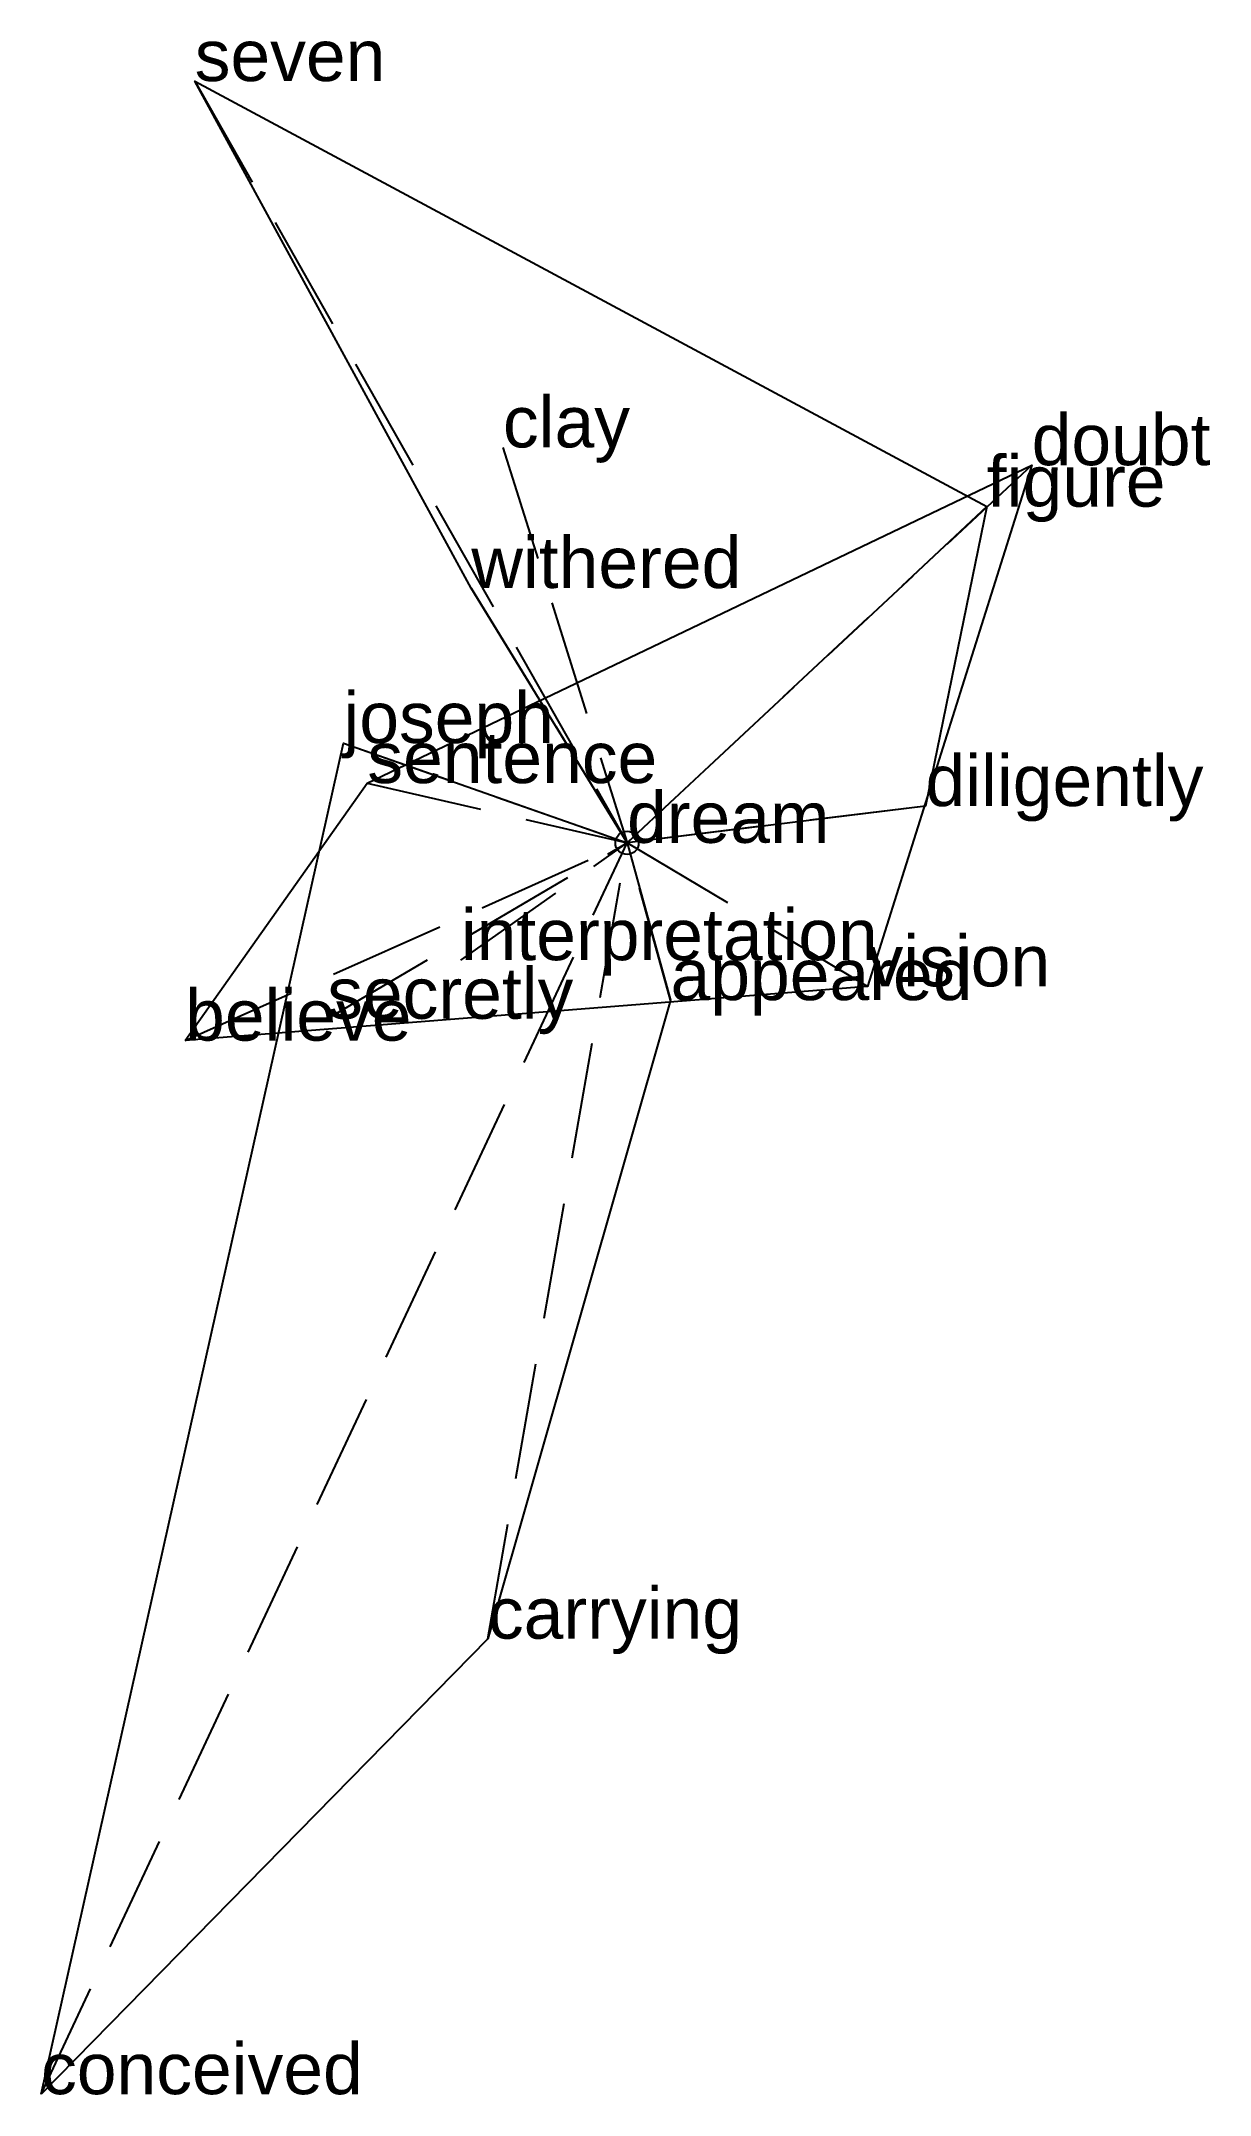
# Model space of a CAD drawing. Extents: x -1.26 to 1.25, y -2.69 to 1.72.
import ezdxf

# ---------------------------------------------------------------- set-up
doc = ezdxf.new("R2010")
doc.units = 0
doc.linetypes.add('DASHED2', pattern=[0.3, 0.25, -0.05])
for name, color, linetype in [('TEXT_nt', 1, 'CONTINUOUS'), ('TEXT_ot', 1, 'CONTINUOUS'), ('TEXT_q', 1, 'CONTINUOUS')]:
    doc.layers.add(name, color=color, linetype=linetype)
doc.styles.get("Standard").update_dxf_attribs({"font": 'arial.ttf'})

# ---------------------------------------------------------------- blocks, each defined once
blk = doc.blocks.new('ot-dream')
at = {"layer": 'LINES_ot', "linetype": 'DASHED2'}
for p in [(0.8703, 0.8122), (-0.5586, 0.1285), (-0.9505, -0.4254), (-0.3576, -0.2523), (0, 0), (0.5173, -0.3087)]:
    blk.add_line(p, (0, 0), dxfattribs=at)
at = {"layer": 'ORIGIN_ot'}
blk.add_circle((0, 0), 0.025, dxfattribs=at)
at = {"layer": 'TEXT_ot'}
for s, p in [('doubt', (0.8703, 0.8122)), ('sentence', (-0.5586, 0.1285)), ('dream', (0, 0)), ('interpretation', (-0.3576, -0.2523)), ('vision', (0.5173, -0.3087)), ('believe', (-0.9505, -0.4254))]:
    blk.add_text(s, height=0.11, dxfattribs=at).set_placement(p)
blk = doc.blocks.new('nt-dream')
at = {"layer": 'LINES_nt', "linetype": 'DASHED2'}
for p in [(-0.61, 0.2146), (-1.2603, -2.6911), (-0.6449, -0.3784), (-0.2991, -1.7115), (0, 0), (0.0936, -0.3382)]:
    blk.add_line(p, (0, 0), dxfattribs=at)
at = {"layer": 'ORIGIN_nt'}
blk.add_circle((0, 0), 0.025, dxfattribs=at)
at = {"layer": 'TEXT_nt'}
for s, p in [('joseph', (-0.61, 0.2146)), ('dream', (0, 0)), ('secretly', (-0.6449, -0.3784)), ('appeared', (0.0936, -0.3382)), ('carrying', (-0.2991, -1.7115)), ('conceived', (-1.2603, -2.6911))]:
    blk.add_text(s, height=0.11, dxfattribs=at).set_placement(p)
blk = doc.blocks.new('q-dream')
at = {"layer": 'LINES_q', "linetype": 'DASHED2'}
for p in [(-0.9298, 1.6383), (-0.2669, 0.8504), (0.7738, 0.723), (-0.3349, 0.548), (0.6418, 0.0791), (0, 0)]:
    blk.add_line(p, (0, 0), dxfattribs=at)
at = {"layer": 'ORIGIN_q'}
blk.add_circle((0, 0), 0.025, dxfattribs=at)
at = {"layer": 'TEXT_q'}
for s, p in [('seven', (-0.9298, 1.6383)), ('clay', (-0.2669, 0.8504)), ('figure', (0.7738, 0.723)), ('withered', (-0.3349, 0.548)), ('diligently', (0.6418, 0.0791)), ('dream', (0, 0))]:
    blk.add_text(s, height=0.11, dxfattribs=at).set_placement(p)

msp = doc.modelspace()

# ---------------------------------------------------------------- linework, layer by layer
at = {"layer": 'OUTLINE_nt', "linetype": 'CONTINUOUS'}
msp.add_polyline3d([(-1.2603, -2.6911, 0), (-0.61, 0.2146, 0), (0, 0, 0), (0.0936, -0.3382, 0), (-0.2991, -1.7115, 0), (-1.2603, -2.6911, 0)], close=True, dxfattribs=at)
at = {"layer": 'OUTLINE_ot', "linetype": 'CONTINUOUS'}
msp.add_polyline3d([(-0.9505, -0.4254, 0), (-0.5586, 0.1285, 0), (0.8703, 0.8122, 0), (0.5173, -0.3087, 0), (-0.9505, -0.4254, 0)], close=True, dxfattribs=at)
at = {"layer": 'OUTLINE_q', "linetype": 'CONTINUOUS'}
msp.add_polyline3d([(0, 0, 0), (-0.3349, 0.548, 0), (-0.9298, 1.6383, 0), (0.7738, 0.723, 0), (0.6418, 0.0791, 0), (0, 0, 0)], close=True, dxfattribs=at)

# ---------------------------------------------------------------- block references
for name in ['q-dream', 'ot-dream', 'nt-dream']:
    msp.add_blockref(name, (0, 0))

doc.saveas('drawing.dxf')
